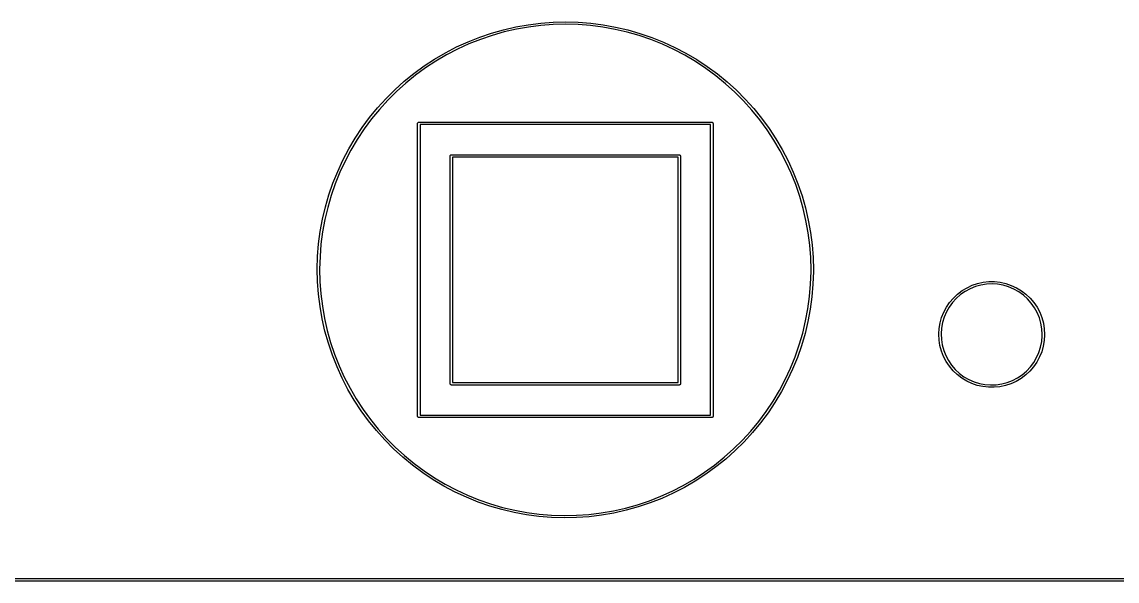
# Model space of a CAD drawing. Extents: x 63 to 356, y -222 to -69.
# Drawn here: x 202.4 to 269.6, y -221.5 to -187.2 of the extents above; entities that cross this region are included whole.
import ezdxf

# ---------------------------------------------------------------- set-up
doc = ezdxf.new("R2010")
doc.units = 0
doc.layers.add('BLACK', color=7, linetype='CONTINUOUS')

msp = doc.modelspace()

# ---------------------------------------------------------------- linework, layer by layer
at = {"layer": 'BLACK', "linetype": 'CONTINUOUS'}
for p, q in [((231.212, -187.856), (231.954, -187.645)), ((231.954, -187.645), (232.705, -187.473)), ((232.734, -187.615), (231.99, -187.786)), ((232.705, -187.473), (233.465, -187.338)), ((233.487, -187.481), (232.734, -187.615)), ((233.465, -187.338), (234.23, -187.242)), ((234.245, -187.386), (233.487, -187.481)), ((234.23, -187.242), (234.999, -187.185)), ((235.006, -187.33), (234.245, -187.386)), ((234.999, -187.185), (235.77, -187.167)), ((235.77, -187.312), (235.006, -187.33)), ((235.77, -187.167), (236.541, -187.188)), ((236.534, -187.332), (235.77, -187.312)), ((237.295, -187.392), (236.534, -187.332)), ((236.541, -187.188), (237.31, -187.247)), ((238.053, -187.489), (237.295, -187.392)), ((237.31, -187.247), (238.075, -187.346)), ((238.805, -187.625), (238.053, -187.489)), ((238.075, -187.346), (238.834, -187.483)), ((239.549, -187.799), (238.805, -187.625)), ((238.834, -187.483), (239.585, -187.659)), ((239.585, -187.659), (240.326, -187.872)), ((229.063, -188.709), (229.765, -188.389)), ((229.765, -188.389), (230.482, -188.104)), ((230.532, -188.24), (229.822, -188.522)), ((230.482, -188.104), (231.212, -187.856)), ((231.255, -187.995), (230.532, -188.24)), ((231.99, -187.786), (231.255, -187.995)), ((240.283, -188.01), (239.549, -187.799)), ((241.005, -188.258), (240.283, -188.01)), ((240.326, -187.872), (241.056, -188.122)), ((241.714, -188.543), (241.005, -188.258)), ((241.056, -188.122), (241.772, -188.41)), ((227.713, -189.454), (228.379, -189.065)), ((228.379, -189.065), (229.063, -188.709)), ((229.127, -188.839), (228.449, -189.191)), ((229.822, -188.522), (229.127, -188.839)), ((242.408, -188.863), (241.714, -188.543)), ((241.772, -188.41), (242.472, -188.732)), ((243.085, -189.217), (242.408, -188.863)), ((242.472, -188.732), (243.155, -189.09)), ((227.068, -189.877), (227.713, -189.454)), ((227.79, -189.577), (227.151, -189.996)), ((228.449, -189.191), (227.79, -189.577)), ((243.743, -189.605), (243.085, -189.217)), ((243.155, -189.09), (243.819, -189.482)), ((244.38, -190.026), (243.743, -189.605)), ((243.819, -189.482), (244.463, -189.907)), ((225.846, -190.818), (226.445, -190.332)), ((226.445, -190.332), (227.068, -189.877)), ((227.151, -189.996), (226.534, -190.447)), ((244.995, -190.479), (244.38, -190.026)), ((244.463, -189.907), (245.084, -190.365)), ((245.084, -190.365), (245.681, -190.853)), ((225.273, -191.334), (225.846, -190.818)), ((225.941, -190.928), (225.372, -191.439)), ((226.534, -190.447), (225.941, -190.928)), ((245.587, -190.963), (244.995, -190.479)), ((246.153, -191.475), (245.587, -190.963)), ((245.681, -190.853), (246.253, -191.37)), ((224.726, -191.877), (225.273, -191.334)), ((225.372, -191.439), (224.831, -191.978)), ((246.693, -192.016), (246.153, -191.475)), ((246.253, -191.37), (246.798, -191.916)), ((224.207, -192.448), (224.726, -191.877)), ((224.831, -191.978), (224.317, -192.543)), ((247.205, -192.583), (246.693, -192.016)), ((246.798, -191.916), (247.315, -192.489)), ((223.26, -193.665), (223.718, -193.045)), ((223.718, -193.045), (224.207, -192.448)), ((224.317, -192.543), (223.833, -193.134)), ((247.687, -193.176), (247.205, -192.583)), ((247.315, -192.489), (247.802, -193.087)), ((247.802, -193.087), (248.258, -193.709)), ((222.834, -194.308), (223.26, -193.665)), ((223.379, -193.748), (222.957, -194.385)), ((223.833, -193.134), (223.379, -193.748)), ((226.669, -193.406), (226.671, -193.396)), ((226.669, -211.406), (226.669, -193.406)), ((226.67, -193.393), (226.672, -193.39)), ((226.671, -193.396), (226.67, -193.393)), ((226.672, -193.39), (226.673, -193.381)), ((226.673, -193.381), (226.686, -193.366)), ((226.686, -193.366), (226.696, -193.349)), ((226.696, -193.349), (226.702, -193.346)), ((226.702, -193.346), (226.706, -193.341)), ((226.706, -193.341), (226.725, -193.338)), ((226.725, -193.338), (226.744, -193.331)), ((226.744, -193.331), (244.744, -193.331)), ((226.819, -193.481), (226.819, -211.331)), ((244.669, -193.481), (226.819, -193.481)), ((244.669, -211.331), (244.669, -193.481)), ((244.744, -193.331), (244.754, -193.333)), ((244.754, -193.333), (244.757, -193.332)), ((244.757, -193.332), (244.76, -193.334)), ((244.76, -193.334), (244.769, -193.336)), ((244.769, -193.336), (244.784, -193.348)), ((244.784, -193.348), (244.801, -193.358)), ((244.801, -193.358), (244.804, -193.364)), ((244.804, -193.364), (244.809, -193.369)), ((244.809, -193.369), (244.812, -193.388)), ((244.812, -193.388), (244.819, -193.406)), ((244.819, -193.406), (244.819, -211.406)), ((248.139, -193.792), (247.687, -193.176)), ((248.258, -193.709), (248.682, -194.353)), ((222.441, -194.971), (222.834, -194.308)), ((222.957, -194.385), (222.567, -195.042)), ((248.559, -194.43), (248.139, -193.792)), ((248.946, -195.088), (248.559, -194.43)), ((248.682, -194.353), (249.073, -195.018)), ((222.082, -195.654), (222.441, -194.971)), ((222.567, -195.042), (222.212, -195.718)), ((249.299, -195.766), (248.946, -195.088)), ((249.073, -195.018), (249.429, -195.702)), ((221.758, -196.354), (222.082, -195.654)), ((222.212, -195.718), (221.891, -196.411)), ((228.669, -195.406), (228.671, -195.396)), ((228.669, -209.406), (228.669, -195.406)), ((228.67, -195.393), (228.672, -195.39)), ((228.671, -195.396), (228.67, -195.393)), ((228.672, -195.39), (228.673, -195.381)), ((228.673, -195.381), (228.686, -195.366)), ((228.686, -195.366), (228.696, -195.349)), ((228.696, -195.349), (228.702, -195.346)), ((228.702, -195.346), (228.706, -195.341)), ((228.706, -195.341), (228.725, -195.338)), ((228.725, -195.338), (228.744, -195.331)), ((228.744, -195.331), (242.744, -195.331)), ((228.819, -195.481), (228.819, -209.331)), ((242.669, -195.481), (228.819, -195.481)), ((242.669, -209.331), (242.669, -195.481)), ((242.744, -195.331), (242.754, -195.333)), ((242.754, -195.333), (242.757, -195.332)), ((242.757, -195.332), (242.76, -195.334)), ((242.76, -195.334), (242.769, -195.336)), ((242.769, -195.336), (242.784, -195.348)), ((242.784, -195.348), (242.801, -195.358)), ((242.801, -195.358), (242.804, -195.364)), ((242.804, -195.364), (242.809, -195.369)), ((242.809, -195.369), (242.812, -195.388)), ((242.812, -195.388), (242.819, -195.406)), ((242.819, -195.406), (242.819, -209.406)), ((249.618, -196.46), (249.299, -195.766)), ((249.429, -195.702), (249.751, -196.403)), ((221.469, -197.069), (221.758, -196.354)), ((221.891, -196.411), (221.605, -197.12)), ((249.901, -197.169), (249.618, -196.46)), ((249.751, -196.403), (250.037, -197.119)), ((221.218, -197.798), (221.469, -197.069)), ((221.605, -197.12), (221.356, -197.842)), ((250.037, -197.119), (250.286, -197.849)), ((221.003, -198.539), (221.218, -197.798)), ((250.148, -197.892), (249.901, -197.169)), ((221.356, -197.842), (221.143, -198.576)), ((250.358, -198.627), (250.148, -197.892)), ((250.286, -197.849), (250.498, -198.591)), ((220.826, -199.29), (221.003, -198.539)), ((221.143, -198.576), (220.968, -199.319)), ((250.53, -199.371), (250.358, -198.627)), ((250.498, -198.591), (250.672, -199.342)), ((220.688, -200.049), (220.826, -199.29)), ((220.968, -199.319), (220.831, -200.071)), ((250.665, -200.123), (250.53, -199.371)), ((250.672, -199.342), (250.808, -200.101)), ((220.588, -200.813), (220.688, -200.049)), ((220.831, -200.071), (220.732, -200.828)), ((250.761, -200.881), (250.665, -200.123)), ((250.808, -200.101), (250.905, -200.866)), ((220.526, -201.582), (220.588, -200.813)), ((220.732, -200.828), (220.671, -201.59)), ((250.819, -201.643), (250.761, -200.881)), ((250.905, -200.866), (250.964, -201.635)), ((220.504, -202.353), (220.526, -201.582)), ((220.671, -201.59), (220.649, -202.354)), ((250.838, -202.406), (250.819, -201.643)), ((250.964, -201.635), (250.983, -202.406)), ((220.504, -202.354), (220.504, -202.353)), ((220.521, -203.124), (220.504, -202.354)), ((220.649, -202.354), (220.666, -203.117)), ((250.813, -203.275), (250.838, -202.512)), ((250.838, -202.512), (250.838, -202.406)), ((250.983, -202.513), (250.958, -203.284)), ((250.983, -202.406), (250.983, -202.513)), ((220.577, -203.893), (220.521, -203.124)), ((220.666, -203.117), (220.721, -203.879)), ((261.074, -203.242), (261.418, -203.167)), ((261.418, -203.167), (261.767, -203.129)), ((261.767, -203.129), (262.119, -203.13)), ((262.119, -203.13), (262.468, -203.169)), ((262.468, -203.169), (262.811, -203.245)), ((220.721, -203.879), (220.815, -204.637)), ((250.75, -204.036), (250.813, -203.275)), ((250.958, -203.284), (250.894, -204.052)), ((259.84, -203.893), (260.12, -203.681)), ((260.311, -203.73), (260.026, -203.928)), ((260.12, -203.681), (260.422, -203.5)), ((260.616, -203.566), (260.311, -203.73)), ((260.422, -203.5), (260.741, -203.353)), ((260.937, -203.436), (260.616, -203.566)), ((260.741, -203.353), (261.074, -203.242)), ((261.271, -203.343), (260.937, -203.436)), ((261.613, -203.287), (261.271, -203.343)), ((261.959, -203.27), (261.613, -203.287)), ((262.305, -203.292), (261.959, -203.27)), ((262.647, -203.352), (262.305, -203.292)), ((262.979, -203.45), (262.647, -203.352)), ((262.811, -203.245), (263.144, -203.357)), ((263.299, -203.584), (262.979, -203.45)), ((263.144, -203.357), (263.463, -203.505)), ((263.601, -203.753), (263.299, -203.584)), ((263.463, -203.505), (263.764, -203.687)), ((263.883, -203.955), (263.601, -203.753)), ((263.764, -203.687), (264.044, -203.9)), ((220.672, -204.659), (220.577, -203.893)), ((250.648, -204.794), (250.75, -204.036)), ((250.894, -204.052), (250.792, -204.817)), ((259.158, -204.691), (259.356, -204.401)), ((259.531, -204.413), (259.328, -204.693)), ((259.356, -204.401), (259.584, -204.134)), ((259.765, -204.157), (259.531, -204.413)), ((259.584, -204.134), (259.84, -203.893)), ((260.026, -203.928), (259.765, -204.157)), ((264.141, -204.187), (263.883, -203.955)), ((264.044, -203.9), (264.299, -204.142)), ((264.371, -204.446), (264.141, -204.187)), ((264.299, -204.142), (264.526, -204.41)), ((264.571, -204.73), (264.371, -204.446)), ((264.526, -204.41), (264.723, -204.701)), ((220.805, -205.418), (220.672, -204.659)), ((220.815, -204.637), (220.947, -205.39)), ((250.508, -205.545), (250.648, -204.794)), ((250.792, -204.817), (250.65, -205.575)), ((258.861, -205.328), (258.992, -205.001)), ((258.992, -205.001), (259.158, -204.691)), ((259.156, -204.994), (259.02, -205.313)), ((259.328, -204.693), (259.156, -204.994)), ((264.738, -205.033), (264.571, -204.73)), ((264.723, -204.701), (264.888, -205.012)), ((264.87, -205.354), (264.738, -205.033)), ((264.888, -205.012), (265.018, -205.338)), ((220.976, -206.17), (220.805, -205.418)), ((220.947, -205.39), (221.117, -206.135)), ((250.331, -206.288), (250.508, -205.545)), ((250.65, -205.575), (250.471, -206.325)), ((258.708, -206.013), (258.766, -205.666)), ((258.766, -205.666), (258.861, -205.328)), ((258.92, -205.645), (258.857, -205.986)), ((259.02, -205.313), (258.92, -205.645)), ((264.965, -205.687), (264.87, -205.354)), ((265.023, -206.029), (264.965, -205.687)), ((265.018, -205.338), (265.112, -205.677)), ((265.112, -205.677), (265.168, -206.024)), ((221.186, -206.913), (220.976, -206.17)), ((221.117, -206.135), (221.324, -206.87)), ((250.116, -207.021), (250.331, -206.288)), ((250.471, -206.325), (250.254, -207.065)), ((258.688, -206.364), (258.689, -206.332)), ((258.705, -206.715), (258.688, -206.364)), ((258.689, -206.332), (258.708, -206.013)), ((258.857, -205.986), (258.833, -206.332)), ((258.833, -206.332), (258.847, -206.678)), ((265.012, -206.807), (265.041, -206.462)), ((265.042, -206.375), (265.023, -206.029)), ((265.041, -206.462), (265.042, -206.375)), ((265.187, -206.398), (265.166, -206.749)), ((265.168, -206.024), (265.188, -206.375)), ((265.188, -206.375), (265.187, -206.398)), ((221.432, -207.643), (221.186, -206.913)), ((221.324, -206.87), (221.569, -207.594)), ((249.864, -207.742), (250.116, -207.021)), ((250.254, -207.065), (250, -207.793)), ((258.761, -207.062), (258.705, -206.715)), ((258.854, -207.401), (258.761, -207.062)), ((258.847, -206.678), (258.9, -207.021)), ((258.9, -207.021), (258.991, -207.355)), ((264.84, -207.478), (264.945, -207.147)), ((264.945, -207.147), (265.012, -206.807)), ((265.107, -207.095), (265.01, -207.433)), ((265.166, -206.749), (265.107, -207.095)), ((221.716, -208.361), (221.432, -207.643)), ((221.569, -207.594), (221.849, -208.304)), ((249.576, -208.449), (249.864, -207.742)), ((250, -207.793), (249.709, -208.507)), ((258.982, -207.728), (258.854, -207.401)), ((259.146, -208.039), (258.982, -207.728)), ((258.991, -207.355), (259.119, -207.677)), ((259.119, -207.677), (259.282, -207.983)), ((264.524, -208.093), (264.699, -207.794)), ((264.699, -207.794), (264.84, -207.478)), ((264.878, -207.759), (264.712, -208.068)), ((265.01, -207.433), (264.878, -207.759)), ((222.035, -209.063), (221.716, -208.361)), ((221.849, -208.304), (222.165, -209)), ((249.252, -209.141), (249.576, -208.449)), ((249.709, -208.507), (249.382, -209.206)), ((259.342, -208.331), (259.146, -208.039)), ((259.282, -207.983), (259.478, -208.269)), ((259.568, -208.6), (259.342, -208.331)), ((259.478, -208.269), (259.704, -208.532)), ((259.704, -208.532), (259.958, -208.767)), ((264.079, -208.623), (264.316, -208.371)), ((264.512, -208.358), (264.283, -208.624)), ((264.316, -208.371), (264.524, -208.093)), ((264.712, -208.068), (264.512, -208.358)), ((222.389, -209.748), (222.035, -209.063)), ((222.165, -209), (222.516, -209.678)), ((248.894, -209.816), (249.252, -209.141)), ((249.382, -209.206), (249.021, -209.887)), ((259.822, -208.843), (259.568, -208.6)), ((260.101, -209.057), (259.822, -208.843)), ((259.958, -208.767), (260.237, -208.973)), ((260.402, -209.239), (260.101, -209.057)), ((260.237, -208.973), (260.538, -209.146)), ((260.72, -209.388), (260.402, -209.239)), ((260.538, -209.146), (260.855, -209.285)), ((262.897, -209.328), (263.22, -209.203)), ((263.443, -209.255), (263.123, -209.401)), ((263.22, -209.203), (263.527, -209.042)), ((263.745, -209.076), (263.443, -209.255)), ((263.527, -209.042), (263.815, -208.848)), ((264.027, -208.865), (263.745, -209.076)), ((263.815, -208.848), (264.079, -208.623)), ((264.283, -208.624), (264.027, -208.865)), ((222.778, -210.414), (222.389, -209.748)), ((222.516, -209.678), (222.901, -210.338)), ((228.675, -209.425), (228.669, -209.406)), ((228.679, -209.444), (228.675, -209.425)), ((228.684, -209.448), (228.679, -209.444)), ((228.686, -209.454), (228.684, -209.448)), ((228.703, -209.464), (228.686, -209.454)), ((228.718, -209.477), (228.703, -209.464)), ((228.728, -209.478), (228.718, -209.477)), ((228.731, -209.48), (228.728, -209.478)), ((228.734, -209.479), (228.731, -209.48)), ((228.744, -209.481), (228.734, -209.479)), ((242.744, -209.481), (228.744, -209.481)), ((228.819, -209.331), (242.669, -209.331)), ((242.762, -209.475), (242.744, -209.481)), ((242.781, -209.471), (242.762, -209.475)), ((242.786, -209.466), (242.781, -209.471)), ((242.792, -209.464), (242.786, -209.466)), ((242.802, -209.447), (242.792, -209.464)), ((242.814, -209.432), (242.802, -209.447)), ((242.816, -209.422), (242.814, -209.432)), ((242.818, -209.419), (242.816, -209.422)), ((242.819, -209.406), (242.817, -209.416)), ((242.817, -209.416), (242.818, -209.419)), ((248.503, -210.472), (248.894, -209.816)), ((249.021, -209.887), (248.625, -210.55)), ((261.053, -209.502), (260.72, -209.388)), ((260.855, -209.285), (261.186, -209.388)), ((261.396, -209.579), (261.053, -209.502)), ((261.186, -209.388), (261.527, -209.453)), ((261.745, -209.619), (261.396, -209.579)), ((261.527, -209.453), (261.872, -209.479)), ((262.096, -209.621), (261.745, -209.619)), ((261.872, -209.479), (262.219, -209.467)), ((262.446, -209.585), (262.096, -209.621)), ((262.219, -209.467), (262.562, -209.416)), ((262.79, -209.511), (262.446, -209.585)), ((262.562, -209.416), (262.897, -209.328)), ((263.123, -209.401), (262.79, -209.511)), ((223.2, -211.06), (222.778, -210.414)), ((222.901, -210.338), (223.319, -210.978)), ((248.078, -211.107), (248.503, -210.472)), ((248.625, -210.55), (248.197, -211.191)), ((223.653, -211.684), (223.2, -211.06)), ((223.319, -210.978), (223.768, -211.595)), ((247.622, -211.72), (248.078, -211.107)), ((248.197, -211.191), (247.736, -211.81)), ((224.138, -212.283), (223.653, -211.684)), ((223.768, -211.595), (224.249, -212.189)), ((226.675, -211.425), (226.669, -211.406)), ((226.679, -211.444), (226.675, -211.425)), ((226.684, -211.448), (226.679, -211.444)), ((226.686, -211.454), (226.684, -211.448)), ((226.703, -211.464), (226.686, -211.454)), ((226.718, -211.477), (226.703, -211.464)), ((226.728, -211.478), (226.718, -211.477)), ((226.731, -211.48), (226.728, -211.478)), ((226.734, -211.479), (226.731, -211.48)), ((226.744, -211.481), (226.734, -211.479)), ((244.744, -211.481), (226.744, -211.481)), ((226.819, -211.331), (244.669, -211.331)), ((244.762, -211.475), (244.744, -211.481)), ((244.781, -211.471), (244.762, -211.475)), ((244.786, -211.466), (244.781, -211.471)), ((244.792, -211.464), (244.786, -211.466)), ((244.802, -211.447), (244.792, -211.464)), ((244.814, -211.432), (244.802, -211.447)), ((244.816, -211.422), (244.814, -211.432)), ((244.818, -211.419), (244.816, -211.422)), ((244.819, -211.406), (244.817, -211.416)), ((244.817, -211.416), (244.818, -211.419)), ((247.136, -212.309), (247.622, -211.72)), ((247.736, -211.81), (247.245, -212.404)), ((224.653, -212.858), (224.138, -212.283)), ((224.249, -212.189), (224.758, -212.758)), ((246.62, -212.873), (247.136, -212.309)), ((247.245, -212.404), (246.725, -212.973)), ((225.196, -213.406), (224.653, -212.858)), ((224.758, -212.758), (225.296, -213.301)), ((225.296, -213.301), (225.861, -213.816)), ((246.077, -213.41), (246.62, -212.873)), ((246.725, -212.973), (246.176, -213.515)), ((225.766, -213.925), (225.196, -213.406)), ((226.361, -214.415), (225.766, -213.925)), ((225.861, -213.816), (226.451, -214.301)), ((244.912, -214.398), (245.507, -213.918)), ((245.507, -213.918), (246.077, -213.41)), ((246.176, -213.515), (245.601, -214.029)), ((226.981, -214.875), (226.361, -214.415)), ((226.451, -214.301), (227.064, -214.756)), ((244.293, -214.846), (244.912, -214.398)), ((245, -214.513), (244.376, -214.966)), ((245.601, -214.029), (245, -214.513)), ((227.623, -215.302), (226.981, -214.875)), ((227.064, -214.756), (227.7, -215.179)), ((228.286, -215.696), (227.623, -215.302)), ((227.7, -215.179), (228.357, -215.57)), ((242.993, -215.646), (243.653, -215.263)), ((243.653, -215.263), (244.293, -214.846)), ((244.376, -214.966), (243.729, -215.386)), ((228.968, -216.057), (228.286, -215.696)), ((228.357, -215.57), (229.032, -215.927)), ((229.032, -215.927), (229.725, -216.249)), ((242.313, -215.996), (242.993, -215.646)), ((243.062, -215.774), (242.376, -216.127)), ((243.729, -215.386), (243.062, -215.774)), ((229.667, -216.382), (228.968, -216.057)), ((230.382, -216.671), (229.667, -216.382)), ((229.725, -216.249), (230.433, -216.536)), ((230.433, -216.536), (231.154, -216.786)), ((240.182, -216.834), (240.906, -216.591)), ((240.906, -216.591), (241.617, -216.311)), ((241.674, -216.445), (240.956, -216.727)), ((241.617, -216.311), (242.313, -215.996)), ((242.376, -216.127), (241.674, -216.445)), ((231.11, -216.924), (230.382, -216.671)), ((231.851, -217.14), (231.11, -216.924)), ((231.154, -216.786), (231.888, -217)), ((232.601, -217.318), (231.851, -217.14)), ((231.888, -217), (232.631, -217.176)), ((233.36, -217.458), (232.601, -217.318)), ((232.631, -217.176), (233.382, -217.315)), ((233.382, -217.315), (234.14, -217.415)), ((237.949, -217.339), (238.701, -217.208)), ((238.701, -217.208), (239.447, -217.04)), ((239.482, -217.18), (238.73, -217.35)), ((239.447, -217.04), (240.182, -216.834)), ((240.225, -216.972), (239.482, -217.18)), ((240.956, -216.727), (240.225, -216.972)), ((234.124, -217.56), (233.36, -217.458)), ((234.893, -217.622), (234.124, -217.56)), ((234.14, -217.415), (234.901, -217.477)), ((235.664, -217.646), (234.893, -217.622)), ((234.901, -217.477), (235.665, -217.501)), ((236.435, -217.63), (235.664, -217.646)), ((235.665, -217.501), (236.428, -217.485)), ((236.428, -217.485), (237.191, -217.431)), ((237.204, -217.576), (236.435, -217.63)), ((237.191, -217.431), (237.949, -217.339)), ((237.97, -217.482), (237.204, -217.576)), ((238.73, -217.35), (237.97, -217.482)), ((70.6437, -221.381), (348.456, -221.381)), ((348.456, -221.531), (70.6437, -221.531))]:
    msp.add_line(p, q, dxfattribs=at)

doc.saveas('drawing.dxf')
